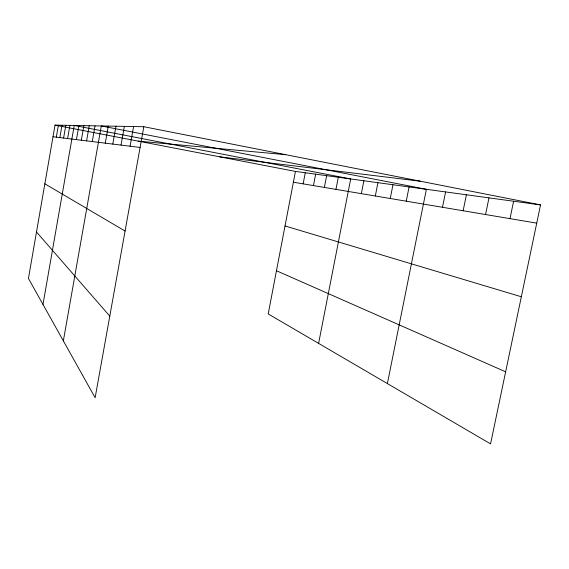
<?xml version="1.0" encoding="UTF-8"?>
<svg xmlns="http://www.w3.org/2000/svg" width="569" height="569" viewBox="0 0 569 569"><rect width="100%" height="100%" fill="white"/><g stroke="black" fill="none" stroke-linecap="round" stroke-linejoin="round"><path stroke-width="0.85" d="M143.815 126.723L55.022 125.116L28.45 278.44L95.13 397.731L143.815 126.723L540.55 204.911L490.57 443.884L268.212 313.939L295.446 171.411L540.55 204.911M56.324 137.15L58.408 125.173M59.852 137.584L62 125.237M63.6 138.047L65.819 125.308M67.597 138.537L69.895 125.386M42.981 304.436L74.24 125.465L350.696 178.965L318.604 343.384M76.431 139.618L78.892 125.55M81.324 140.223L83.885 125.635M86.595 140.87L89.255 125.735M92.27 141.567L95.044 125.841M63.344 340.874L101.303 125.955L426.38 189.306L387.389 383.584M105.286 143.168L108.309 126.083M112.79 144.085L115.962 126.218M121.019 145.095L124.355 126.375M130.073 146.212L133.594 126.538M303.142 183.858L305.269 172.756M313.455 185.594L315.653 174.171M324.373 187.429L326.649 175.679M335.952 189.377L338.306 177.272M361.351 193.645L363.876 180.764M375.32 195.992L377.944 182.685M390.249 198.503L392.973 184.74M406.238 201.191L409.083 186.945M442.49 207.287L445.591 191.931M463.138 210.765L466.395 194.776M485.563 214.534L488.984 197.863M510.002 218.645L513.608 201.227M138.153 141.119L285.688 154.683M219.805 156.845L420.135 181.177M53.002 136.745L140.088 147.442M293.384 182.215L536.738 223.14M55.022 125.116L295.446 171.411M285.026 225.957L521.339 296.769M276.47 270.744L505.642 371.82M44.844 183.823L125.073 231.042M36.501 231.996L109.789 316.129"/></g></svg>
